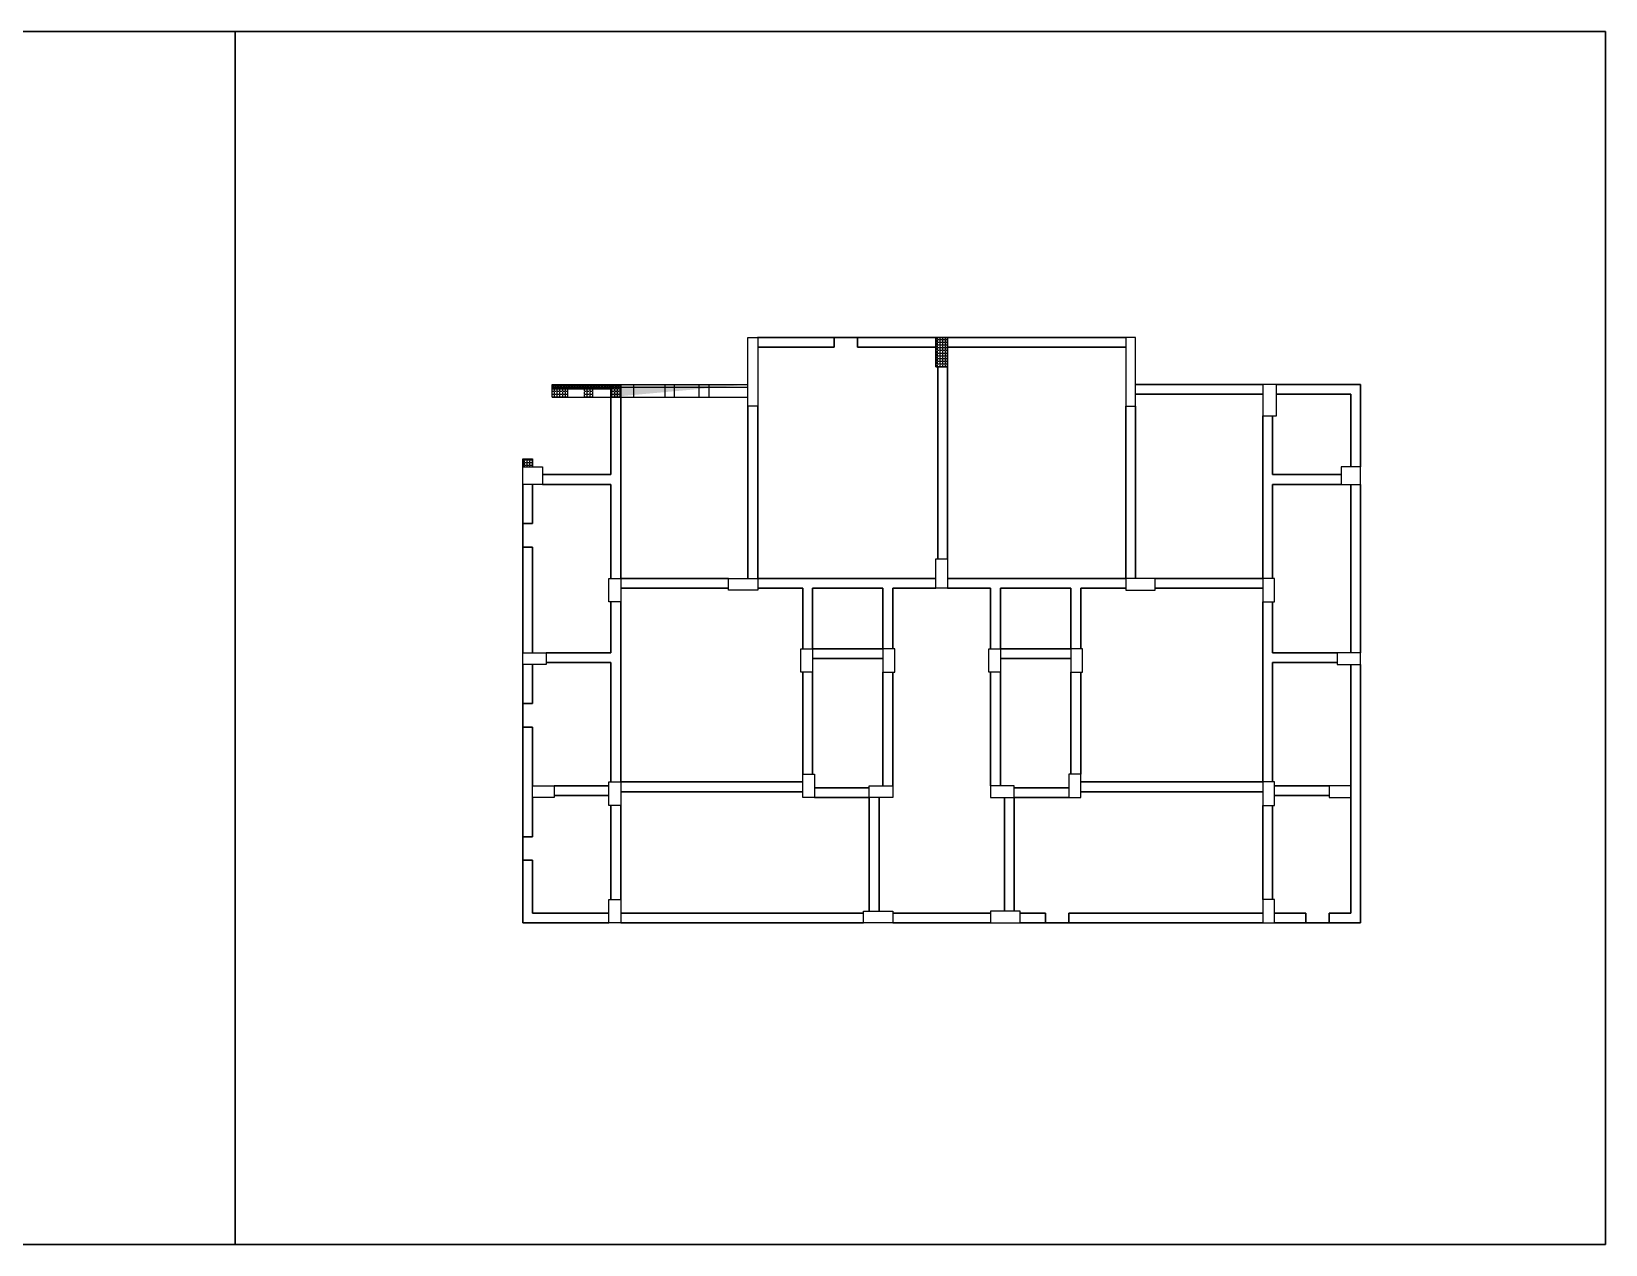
# Model space of a CAD drawing. Header units: millimetres. Extents: x -502 to 9998, y 2906 to 6004.
# Drawn here: x 5977 to 9998, y 2906 to 6004 of the extents above; entities that cross this region are included whole.
import ezdxf

# ---------------------------------------------------------------- set-up
doc = ezdxf.new("R2010")
doc.units = ezdxf.units.MM
doc.layers.add('balkon1', color=1, linetype='Continuous')
doc.layers.add('kolon', color=200, linetype='Continuous')
doc.layers.add('Duvar', color=140, linetype='Continuous', lineweight=30)
doc.layers.add('ölçülendirme', color=80, linetype='Continuous', lineweight=30)
pattern_1 = [(0, (0, 0), (0, 6.985), [5.08, -1.905]), (90, (0, 0), (-6.985, 4e-16), [5.08, -1.905])]

msp = doc.modelspace()

# ---------------------------------------------------------------- hatches: boundary and pattern name
at = {"layer": 'balkon1'}
h = msp.add_hatch(dxfattribs=at)
h.set_pattern_fill('ANGLE', color=3)
h.set_pattern_definition(pattern_1)
edge = h.paths.add_edge_path()
edge.add_line((7457.3, 5095.4), (7402.3, 5095.4))
edge.add_line((7307.3, 5102.4), (7807.3, 5102.4))
edge.add_line((7457.3, 5070.4), (7457.3, 5102.4))
edge.add_line((7402.3, 5095.4), (7378.3, 5095.4))
edge.add_line((7378.3, 5095.4), (7337.3, 5095.4))
edge.add_line((7337.3, 5095.4), (7307.3, 5095.4))
h = msp.add_hatch(dxfattribs=at)
h.set_pattern_fill('ANGLE', color=3)
h.set_pattern_definition(pattern_1)
h.paths.add_polyline_path([(7347.3, 5095.4), (7337.3, 5095.4), (7307.3, 5095.4), (7307.3, 5070.4), (7347.3, 5070.4)])
h.paths.add_polyline_path([(7412.3, 5095.4), (7402.3, 5095.4), (7388.3, 5095.4), (7388.3, 5070.4), (7412.3, 5070.4)])
h.paths.add_polyline_path([(7412.3, 5102.4), (7388.3, 5102.4), (7388.3, 5095.4), (7402.3, 5095.4), (7412.3, 5095.4)])
h.paths.add_polyline_path([(7388.3, 5102.4), (7347.3, 5102.4), (7347.3, 5095.4), (7378.3, 5095.4), (7388.3, 5095.4)])
h.paths.add_polyline_path([(7347.3, 5102.4), (7307.3, 5102.4), (7307.3, 5095.4), (7337.3, 5095.4), (7347.3, 5095.4)])
h.paths.add_polyline_path([(7457.3, 5102.4), (7412.3, 5102.4), (7412.3, 5095.4), (7457.3, 5095.4)])
h.paths.add_polyline_path([(7482.3, 5102.4), (7457.3, 5102.4), (7457.3, 5070.4), (7482.3, 5070.4)])
h = msp.add_hatch(dxfattribs=at)
h.set_pattern_fill('ANGLE', color=3)
h.set_pattern_definition(pattern_1)
h.paths.add_polyline_path([(7388.3, 5102.4), (7347.3, 5102.4), (7347.3, 5090.4), (7378.3, 5090.4), (7388.3, 5090.4)])
h = msp.add_hatch(dxfattribs=at)
h.set_pattern_fill('ANGLE', color=3)
h.set_pattern_definition(pattern_1)
h.paths.add_polyline_path([(7457.3, 5102.4), (7412.3, 5102.4), (7412.3, 5090.4), (7457.3, 5090.4)])
h = msp.add_hatch(dxfattribs=at)
h.set_pattern_fill('ANGLE', color=256)
h.set_pattern_definition(pattern_1)
h.paths.add_polyline_path([(7232.3, 4892.4), (7232.3, 4912.4), (7257.3, 4912.4), (7257.3, 4892.4)])
at = {"layer": 'kolon'}
h = msp.add_hatch(dxfattribs=at)
h.set_pattern_fill('ANGLE', color=256)
h.set_pattern_definition(pattern_1)
h.paths.add_polyline_path([(8287.3, 5222.4), (8317.3, 5222.4), (8317.3, 5147.4), (8287.3, 5147.4)])

# ---------------------------------------------------------------- linework, layer by layer
at = {"layer": 'balkon1'}
for p, q in [((7307.3, 5102.4), (7807.3, 5102.4)), ((7307.3, 5070.4), (7307.3, 5102.4)), ((7307.3, 5095.4), (7807.3, 5095.4)), ((7337.3, 5090.4), (7307.3, 5090.4)), ((7307.3, 5070.4), (7807.3, 5070.4)), ((7378.3, 5090.4), (7337.3, 5090.4)), ((7347.3, 5070.4), (7347.3, 5090.4)), ((7402.3, 5090.4), (7378.3, 5090.4)), ((7457.3, 5090.4), (7402.3, 5090.4)), ((7457.3, 5070.4), (7457.3, 5102.4)), ((7482.3, 5102.4), (7482.3, 5070.4)), ((7515.3, 5102.4), (7515.3, 5070.4)), ((7595.3, 5102.4), (7595.3, 5070.4)), ((7619.3, 5102.4), (7619.3, 5070.4)), ((7682.3, 5102.4), (7682.3, 5070.4)), ((7707.3, 5102.4), (7707.3, 5070.4)), ((7232.3, 4912.4), (7257.3, 4912.4)), ((7232.3, 4892.4), (7257.3, 4892.4))]:
    msp.add_line(p, q, dxfattribs=at)
at = {"layer": 'Duvar'}
for p, q in [((7832.3, 5222.4), (8002.3, 5222.4)), ((7832.3, 5197.4), (8027.3, 5197.4)), ((8002.3, 5222.4), (8112.3, 5222.4)), ((8027.3, 5197.4), (8027.3, 5222.4)), ((8087.3, 5222.4), (8087.3, 5197.4)), ((8087.3, 5197.4), (8287.3, 5197.4)), ((8112.3, 5222.4), (8287.3, 5222.4)), ((8317.3, 5222.4), (8772.3, 5222.4)), ((8317.3, 5197.4), (8772.3, 5197.4)), ((8292.3, 5147.4), (8292.3, 4657.4)), ((8317.3, 5147.4), (8317.3, 4657.4)), ((7457.3, 5102.4), (7457.3, 4872.4)), ((7482.3, 5102.4), (7482.3, 4607.4)), ((9122.3, 5102.4), (8797.3, 5102.4)), ((9122.3, 5077.4), (8797.3, 5077.4)), ((9157.3, 5102.4), (9372.3, 5102.4)), ((9157.3, 5077.4), (9347.3, 5077.4)), ((9347.3, 5077.4), (9347.3, 4892.4)), ((9372.3, 5102.4), (9372.3, 4892.4)), ((7807.3, 5047.4), (7807.3, 4607.4)), ((7832.3, 5047.4), (7832.3, 4607.4)), ((8772.3, 5047.4), (8772.3, 4607.4)), ((8797.3, 5047.4), (8797.3, 4607.4)), ((9122.3, 5022.4), (9122.3, 4607.4)), ((9147.3, 5022.4), (9147.3, 4872.4)), ((7232.3, 4892.4), (7232.3, 4912.4)), ((7257.3, 4892.4), (7257.3, 4912.4)), ((7282.3, 4872.4), (7457.3, 4872.4)), ((9322.3, 4872.4), (9147.3, 4872.4)), ((7232.3, 4847.4), (7232.3, 4772.4)), ((7257.3, 4847.4), (7257.3, 4747.4)), ((7282.3, 4847.4), (7457.3, 4847.4)), ((7457.3, 4847.4), (7457.3, 4607.4)), ((9147.3, 4847.4), (9147.3, 4607.4)), ((9322.3, 4847.4), (9147.3, 4847.4)), ((9347.3, 4847.4), (9347.3, 4417.4)), ((9372.3, 4847.4), (9372.3, 4417.4)), ((7232.3, 4772.4), (7232.3, 4662.4)), ((7257.3, 4747.4), (7232.3, 4747.4)), ((7232.3, 4687.4), (7257.3, 4687.4)), ((7257.3, 4687.4), (7257.3, 4607.4)), ((7257.3, 4687.4), (7257.3, 4417.4)), ((7232.3, 4662.4), (7232.3, 4417.4)), ((7482.3, 4607.4), (7757.3, 4607.4)), ((8287.3, 4607.4), (7832.3, 4607.4)), ((8317.3, 4607.4), (8772.3, 4607.4)), ((9122.3, 4607.4), (8847.3, 4607.4)), ((7457.3, 4547.4), (7457.3, 4417.4)), ((7482.3, 4582.4), (7757.3, 4582.4)), ((7482.3, 4547.4), (7482.3, 4087.4)), ((7947.3, 4582.4), (7832.3, 4582.4)), ((7947.3, 4427.4), (7947.3, 4582.4)), ((8152.3, 4582.4), (7972.3, 4582.4)), ((7972.3, 4427.4), (7972.3, 4582.4)), ((8152.3, 4427.4), (8152.3, 4582.4)), ((8287.3, 4582.4), (8177.3, 4582.4)), ((8177.3, 4427.4), (8177.3, 4582.4)), ((8317.3, 4582.4), (8427.3, 4582.4)), ((8427.3, 4427.4), (8427.3, 4582.4)), ((8452.3, 4582.4), (8632.3, 4582.4)), ((8452.3, 4427.4), (8452.3, 4582.4)), ((8632.3, 4427.4), (8632.3, 4582.4)), ((8657.3, 4582.4), (8772.3, 4582.4)), ((8657.3, 4427.4), (8657.3, 4582.4)), ((9122.3, 4582.4), (8847.3, 4582.4)), ((9122.3, 4547.4), (9122.3, 4087.4)), ((9147.3, 4547.4), (9147.3, 4417.4)), ((7972.3, 4427.4), (8152.3, 4427.4)), ((8632.3, 4427.4), (8452.3, 4427.4)), ((7232.3, 4387.4), (7232.3, 4312.4)), ((7257.3, 4387.4), (7257.3, 4287.4)), ((7292.3, 4417.4), (7457.3, 4417.4)), ((7292.3, 4392.4), (7457.3, 4392.4)), ((7457.3, 4392.4), (7457.3, 4087.4)), ((7972.3, 4402.4), (8152.3, 4402.4)), ((8632.3, 4402.4), (8452.3, 4402.4)), ((9312.3, 4417.4), (9147.3, 4417.4)), ((9147.3, 4392.4), (9147.3, 4087.4)), ((9312.3, 4392.4), (9147.3, 4392.4)), ((9347.3, 4077.4), (9347.3, 4387.4)), ((9372.3, 4077.4), (9372.3, 4387.4)), ((7947.3, 4367.4), (7947.3, 4107.4)), ((7972.3, 4367.4), (7972.3, 4107.4)), ((8152.3, 4367.4), (8152.3, 4077.4)), ((8177.3, 4367.4), (8177.3, 4077.4)), ((8427.3, 4367.4), (8427.3, 4077.4)), ((8452.3, 4367.4), (8452.3, 4077.4)), ((8632.3, 4367.4), (8632.3, 4107.4)), ((8657.3, 4367.4), (8657.3, 4107.4)), ((7232.3, 4312.4), (7232.3, 4202.4)), ((7257.3, 4287.4), (7232.3, 4287.4)), ((7232.3, 4227.4), (7257.3, 4227.4)), ((7257.3, 4227.4), (7257.3, 4077.4)), ((7232.3, 4202.4), (7232.3, 3972.4)), ((7312.3, 4077.4), (7452.3, 4077.4)), ((7482.3, 4087.4), (7947.3, 4087.4)), ((7482.3, 4062.4), (7947.3, 4062.4)), ((8117.3, 4072.4), (7977.3, 4072.4)), ((8487.3, 4072.4), (8627.3, 4072.4)), ((9122.3, 4087.4), (8657.3, 4087.4)), ((9122.3, 4062.4), (8657.3, 4062.4)), ((9292.3, 4077.4), (9152.3, 4077.4)), ((9347.3, 4077.4), (9347.3, 3752.4)), ((9372.3, 4077.4), (9372.3, 3727.4)), ((7257.3, 4047.4), (7257.3, 3947.4)), ((7312.3, 4052.4), (7452.3, 4052.4)), ((7457.3, 4027.4), (7457.3, 3787.4)), ((7482.3, 4027.4), (7482.3, 3787.4)), ((8117.3, 4047.4), (7977.3, 4047.4)), ((8117.3, 4047.4), (8117.3, 3757.4)), ((8142.3, 4047.4), (8142.3, 3757.4)), ((8462.3, 4047.4), (8462.3, 3757.4)), ((8487.3, 4047.4), (8627.3, 4047.4)), ((8487.3, 4047.4), (8487.3, 3757.4)), ((9122.3, 4027.4), (9122.3, 3787.4)), ((9147.3, 4027.4), (9147.3, 3787.4)), ((9292.3, 4052.4), (9152.3, 4052.4)), ((7232.3, 3972.4), (7232.3, 3862.4)), ((7257.3, 3947.4), (7232.3, 3947.4)), ((7232.3, 3887.4), (7257.3, 3887.4)), ((7232.3, 3862.4), (7232.3, 3727.4)), ((7257.3, 3887.4), (7257.3, 3752.4)), ((7452.3, 3752.4), (7257.3, 3752.4)), ((8102.3, 3752.4), (7482.3, 3752.4)), ((8427.3, 3752.4), (8177.3, 3752.4)), ((8502.3, 3752.4), (8567.3, 3752.4)), ((8567.3, 3752.4), (8567.3, 3727.4)), ((8627.3, 3727.4), (8627.3, 3752.4)), ((8627.3, 3752.4), (9122.3, 3752.4)), ((9152.3, 3752.4), (9232.3, 3752.4)), ((9232.3, 3752.4), (9232.3, 3727.4)), ((9292.3, 3727.4), (9292.3, 3752.4)), ((9292.3, 3752.4), (9347.3, 3752.4)), ((7452.3, 3727.4), (7232.3, 3727.4)), ((8102.3, 3727.4), (7482.3, 3727.4)), ((8427.3, 3727.4), (8177.3, 3727.4)), ((8502.3, 3727.4), (8542.3, 3727.4)), ((8542.3, 3727.4), (8652.3, 3727.4)), ((8652.3, 3727.4), (8722.3, 3727.4)), ((9122.3, 3727.4), (8722.3, 3727.4)), ((9152.3, 3727.4), (9207.3, 3727.4)), ((9207.3, 3727.4), (9317.3, 3727.4)), ((9317.3, 3727.4), (9372.3, 3727.4))]:
    msp.add_line(p, q, dxfattribs=at)
at = {"layer": 'kolon'}
for points in [[(7807.3, 5222.4), (7832.3, 5222.4), (7832.3, 5047.4), (7807.3, 5047.4)], [(8287.3, 5222.4), (8317.3, 5222.4), (8317.3, 5147.4), (8287.3, 5147.4)], [(8317.3, 5222.4), (8287.3, 5222.4), (8287.3, 5147.4), (8317.3, 5147.4)], [(8797.3, 5222.4), (8772.3, 5222.4), (8772.3, 5047.4), (8797.3, 5047.4)], [(9157.3, 5102.4), (9122.3, 5102.4), (9122.3, 5022.4), (9157.3, 5022.4)], [(7232.3, 4892.4), (7282.3, 4892.4), (7282.3, 4847.4), (7232.3, 4847.4)], [(9372.3, 4892.4), (9322.3, 4892.4), (9322.3, 4847.4), (9372.3, 4847.4)], [(8287.3, 4657.4), (8317.3, 4657.4), (8317.3, 4582.4), (8287.3, 4582.4)], [(7452.3, 4607.4), (7482.3, 4607.4), (7482.3, 4547.4), (7452.3, 4547.4)], [(7757.3, 4607.4), (7832.3, 4607.4), (7832.3, 4577.4), (7757.3, 4577.4)], [(8847.3, 4607.4), (8772.3, 4607.4), (8772.3, 4577.4), (8847.3, 4577.4)], [(9152.3, 4607.4), (9122.3, 4607.4), (9122.3, 4547.4), (9152.3, 4547.4)], [(7942.3, 4427.4), (7972.3, 4427.4), (7972.3, 4367.4), (7942.3, 4367.4)], [(8182.3, 4427.4), (8152.3, 4427.4), (8152.3, 4367.4), (8182.3, 4367.4)], [(8422.3, 4427.4), (8452.3, 4427.4), (8452.3, 4367.4), (8422.3, 4367.4)], [(8662.3, 4427.4), (8632.3, 4427.4), (8632.3, 4367.4), (8662.3, 4367.4)], [(7232.3, 4417.4), (7292.3, 4417.4), (7292.3, 4387.4), (7232.3, 4387.4)], [(9372.3, 4417.4), (9312.3, 4417.4), (9312.3, 4387.4), (9372.3, 4387.4)], [(7947.3, 4107.4), (7977.3, 4107.4), (7977.3, 4047.4), (7947.3, 4047.4)], [(8657.3, 4107.4), (8627.3, 4107.4), (8627.3, 4047.4), (8657.3, 4047.4)], [(7257.3, 4077.4), (7312.3, 4077.4), (7312.3, 4047.4), (7257.3, 4047.4)], [(7452.3, 4087.4), (7482.3, 4087.4), (7482.3, 4027.4), (7452.3, 4027.4)], [(8117.3, 4077.4), (8177.3, 4077.4), (8177.3, 4047.4), (8117.3, 4047.4)], [(8487.3, 4077.4), (8427.3, 4077.4), (8427.3, 4047.4), (8487.3, 4047.4)], [(9152.3, 4087.4), (9122.3, 4087.4), (9122.3, 4027.4), (9152.3, 4027.4)], [(9347.3, 4077.4), (9292.3, 4077.4), (9292.3, 4047.4), (9347.3, 4047.4)], [(7452.3, 3787.4), (7482.3, 3787.4), (7482.3, 3727.4), (7452.3, 3727.4)], [(9152.3, 3787.4), (9122.3, 3787.4), (9122.3, 3727.4), (9152.3, 3727.4)], [(8102.3, 3757.4), (8177.3, 3757.4), (8177.3, 3727.4), (8102.3, 3727.4)], [(8502.3, 3757.4), (8427.3, 3757.4), (8427.3, 3727.4), (8502.3, 3727.4)]]:
    msp.add_lwpolyline(points, close=True, dxfattribs=at)
msp.add_point((7832.3, 5222.4), dxfattribs=at)
msp.add_point((7832.3, 5222.4), dxfattribs=at)
at = {"layer": 'ölçülendirme'}
for p, q in [((2997.8, 6004.1), (6497.8, 6004.1)), ((6497.8, 6004.1), (6497.8, 2905.9)), ((6497.8, 6004.1), (9997.8, 6004.1)), ((9997.8, 6004.1), (9997.8, 2905.9)), ((6497.8, 2905.9), (2997.8, 2905.9)), ((9997.8, 2905.9), (6497.8, 2905.9))]:
    msp.add_line(p, q, dxfattribs=at)

doc.saveas('drawing.dxf')
